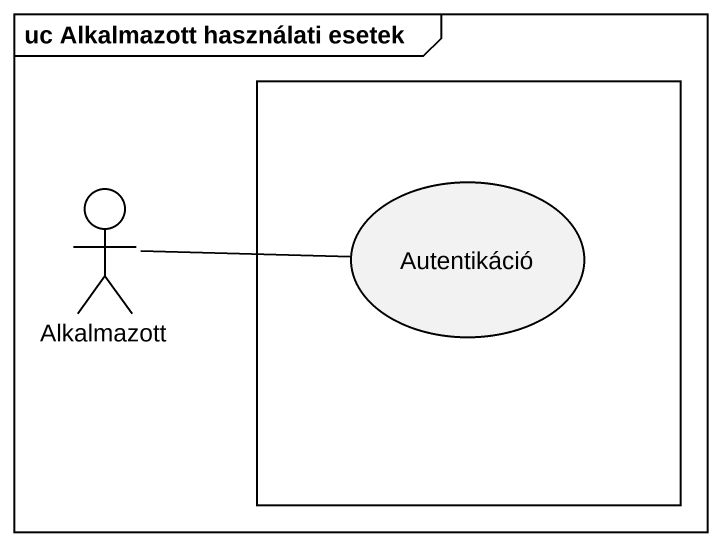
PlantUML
@startuml
mainframe uc Alkalmazott használati esetek
rectangle " " as rectangle1 {
  usecase Autentikáció
}
actor Alkalmazott
Alkalmazott -right- Autentikáció
@enduml
